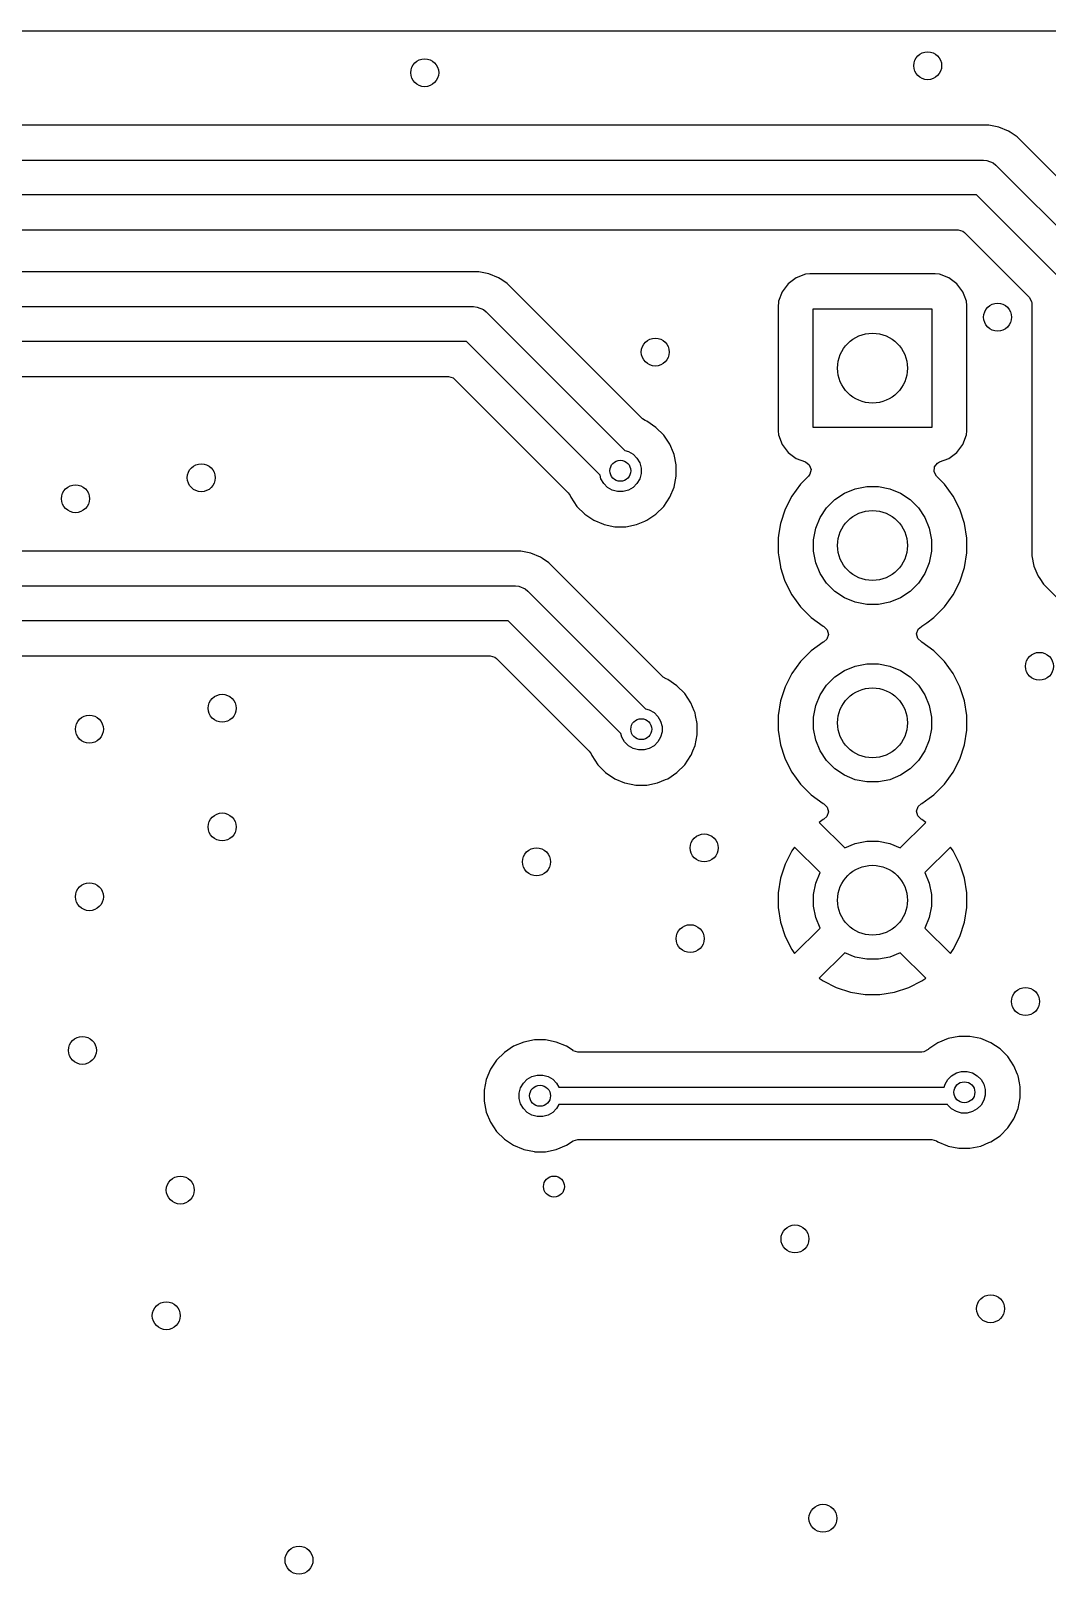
# Model space of a CAD drawing. Extents: x 2.03 to 8.88, y -5.74 to -2.97.
# Drawn here: x 4.821 to 5.394, y -3.843 to -2.972 of the extents above; entities that cross this region are included whole.
import ezdxf

# ---------------------------------------------------------------- set-up
doc = ezdxf.new("R2010")
doc.units = 0
doc.header["$MEASUREMENT"] = 0
doc.layers.add('BLACK', color=7, linetype='CONTINUOUS')

msp = doc.modelspace()

# ---------------------------------------------------------------- linework, layer by layer
at = {"layer": 'BLACK', "linetype": 'CONTINUOUS'}
for p, q in [((3.50126, -2.97246), (7.39156, -2.97246)), ((5.36118, -3.02557), (4.38292, -3.02557)), ((5.36689, -3.02671), (5.36118, -3.02557)), ((5.36118, -3.02557), (5.36118, -3.02557)), ((5.37226, -3.02893), (5.36689, -3.02671)), ((5.36689, -3.02671), (5.36689, -3.02671)), ((5.37318, -3.02955), (5.37226, -3.02893)), ((5.37226, -3.02893), (5.37226, -3.02893)), ((5.3771, -3.03217), (5.37318, -3.02955)), ((5.37318, -3.02955), (5.37318, -3.02955)), ((5.43791, -3.09298), (5.3771, -3.03217)), ((5.3771, -3.03217), (5.3771, -3.03217)), ((4.38583, -3.04528), (5.35827, -3.04528)), ((5.35827, -3.04528), (5.36019, -3.04546)), ((5.36019, -3.04546), (5.36374, -3.04693)), ((5.36374, -3.04693), (5.36374, -3.04693)), ((5.36374, -3.04693), (5.36523, -3.04816)), ((5.36523, -3.04816), (5.42192, -3.10485)), ((5.35419, -3.06496), (4.3899, -3.06496)), ((5.40512, -3.11589), (5.35419, -3.06496)), ((4.40009, -3.08467), (5.34401, -3.08467)), ((5.34401, -3.08467), (5.34665, -3.08544)), ((5.34665, -3.08544), (5.34746, -3.0861)), ((5.34746, -3.0861), (5.38398, -3.12262)), ((5.07378, -3.10825), (4.55136, -3.10825)), ((5.07948, -3.10938), (5.07378, -3.10825)), ((5.07378, -3.10825), (5.07378, -3.10825)), ((5.08486, -3.11161), (5.07948, -3.10938)), ((5.07948, -3.10938), (5.07948, -3.10938)), ((5.0868, -3.11291), (5.08486, -3.11161)), ((5.0897, -3.11484), (5.0868, -3.11291)), ((5.0868, -3.11291), (5.0868, -3.11291)), ((5.25266, -3.11166), (5.24813, -3.11506)), ((5.25797, -3.10968), (5.25266, -3.11166)), ((5.25266, -3.11166), (5.25266, -3.11166)), ((5.26032, -3.10943), (5.25797, -3.10968)), ((5.33102, -3.10943), (5.26032, -3.10943)), ((5.26032, -3.10943), (5.26032, -3.10943)), ((5.33337, -3.10968), (5.33102, -3.10943)), ((5.33102, -3.10943), (5.33102, -3.10943)), ((5.33102, -3.10943), (5.33102, -3.10943)), ((5.33102, -3.10943), (5.33102, -3.10943)), ((5.33867, -3.11166), (5.33337, -3.10968)), ((5.33337, -3.10968), (5.33337, -3.10968)), ((5.34321, -3.11506), (5.33867, -3.11166)), ((5.33867, -3.11166), (5.33867, -3.11166)), ((5.10211, -3.12725), (5.0897, -3.11484)), ((5.0897, -3.11484), (5.0897, -3.11484)), ((5.24473, -3.11959), (5.24275, -3.1249)), ((5.24813, -3.11506), (5.24473, -3.11959)), ((5.24473, -3.11959), (5.24473, -3.11959)), ((5.24813, -3.11506), (5.24813, -3.11506)), ((5.34661, -3.11959), (5.34321, -3.11506)), ((5.34321, -3.11506), (5.34321, -3.11506)), ((5.34728, -3.12139), (5.34661, -3.11959)), ((5.34661, -3.11959), (5.34661, -3.11959)), ((5.34859, -3.1249), (5.34728, -3.12139)), ((5.38398, -3.12262), (5.3853, -3.12503)), ((4.54574, -3.12795), (5.07087, -3.12795)), ((5.07087, -3.12795), (5.07279, -3.12814)), ((5.07279, -3.12814), (5.07633, -3.12961)), ((5.07633, -3.12961), (5.07633, -3.12961)), ((5.07633, -3.12961), (5.07783, -3.13084)), ((5.07783, -3.13084), (5.156, -3.20901)), ((5.10543, -3.13057), (5.10211, -3.12725)), ((5.16596, -3.1911), (5.10543, -3.13057)), ((5.24263, -3.12607), (5.2425, -3.12725)), ((5.2425, -3.12725), (5.2425, -3.12725)), ((5.2425, -3.12725), (5.2425, -3.19795)), ((5.24275, -3.1249), (5.24263, -3.12607)), ((5.2622, -3.19606), (5.2622, -3.12913)), ((5.2622, -3.12913), (5.32913, -3.12913)), ((5.32913, -3.12913), (5.32913, -3.19606)), ((5.34884, -3.12725), (5.34859, -3.1249)), ((5.34884, -3.19795), (5.34884, -3.12725)), ((5.3853, -3.12503), (5.38541, -3.12607)), ((5.38541, -3.12607), (5.38541, -3.26846)), ((5.06679, -3.14764), (4.54574, -3.14764)), ((5.14208, -3.22293), (5.06679, -3.14764)), ((4.55136, -3.16734), (5.05661, -3.16734)), ((5.05661, -3.16734), (5.05924, -3.16812)), ((5.05924, -3.16812), (5.06006, -3.16877)), ((5.06006, -3.16877), (5.12417, -3.23289)), ((5.16754, -3.19216), (5.16596, -3.1911)), ((5.16847, -3.19254), (5.16754, -3.19216)), ((5.17363, -3.19599), (5.16847, -3.19254)), ((5.16847, -3.19254), (5.16847, -3.19254)), ((5.16847, -3.19254), (5.16847, -3.19254)), ((5.17802, -3.20038), (5.17363, -3.19599)), ((5.17363, -3.19599), (5.17363, -3.19599)), ((5.18147, -3.20554), (5.17802, -3.20038)), ((5.17802, -3.20038), (5.17802, -3.20038)), ((5.2425, -3.19795), (5.2425, -3.19795)), ((5.2425, -3.19795), (5.24275, -3.20029)), ((5.24275, -3.20029), (5.24473, -3.2056)), ((5.32913, -3.19606), (5.2622, -3.19606)), ((5.34661, -3.2056), (5.34859, -3.20029)), ((5.34859, -3.20029), (5.34884, -3.19795)), ((5.156, -3.20901), (5.15806, -3.20956)), ((5.15806, -3.20956), (5.16073, -3.2111)), ((5.18345, -3.21032), (5.18147, -3.20554)), ((5.18147, -3.20554), (5.18147, -3.20554)), ((5.18385, -3.21128), (5.18345, -3.21032)), ((5.24473, -3.2056), (5.24473, -3.2056)), ((5.24473, -3.2056), (5.24813, -3.21014)), ((5.24813, -3.21014), (5.24813, -3.21014)), ((5.24813, -3.21014), (5.25266, -3.21354)), ((5.33867, -3.21354), (5.34321, -3.21014)), ((5.34321, -3.21014), (5.34661, -3.2056)), ((5.16073, -3.2111), (5.16291, -3.21328)), ((5.16291, -3.21328), (5.16446, -3.21595)), ((5.16446, -3.21595), (5.16525, -3.21893)), ((5.16525, -3.21893), (5.16525, -3.22201)), ((5.18501, -3.21711), (5.18385, -3.21128)), ((5.18506, -3.21737), (5.18501, -3.21711)), ((5.18506, -3.22358), (5.18506, -3.21737)), ((5.18506, -3.21737), (5.18506, -3.21737)), ((5.18506, -3.21737), (5.18506, -3.21737)), ((5.25266, -3.21354), (5.25266, -3.21354)), ((5.25266, -3.21354), (5.25784, -3.21546)), ((5.25784, -3.21546), (5.26004, -3.21711)), ((5.26004, -3.21711), (5.261, -3.21969)), ((5.33044, -3.22108), (5.33063, -3.21833)), ((5.33063, -3.21833), (5.33228, -3.21613)), ((5.33228, -3.21613), (5.3335, -3.21546)), ((5.3335, -3.21546), (5.33867, -3.21354)), ((5.14263, -3.22499), (5.14208, -3.22293)), ((5.14417, -3.22766), (5.14263, -3.22499)), ((5.14635, -3.22984), (5.14417, -3.22766)), ((5.16291, -3.22766), (5.16073, -3.22984)), ((5.16446, -3.22499), (5.16291, -3.22766)), ((5.16525, -3.22201), (5.16446, -3.22499)), ((5.18385, -3.22967), (5.18506, -3.22358)), ((5.25958, -3.22349), (5.25511, -3.22796)), ((5.26042, -3.22238), (5.25958, -3.22349)), ((5.261, -3.21969), (5.26042, -3.22238)), ((5.33175, -3.22349), (5.33044, -3.22108)), ((5.33622, -3.22796), (5.33175, -3.22349)), ((5.12417, -3.23289), (5.12523, -3.23447)), ((5.12523, -3.23447), (5.12561, -3.2354)), ((5.12561, -3.2354), (5.12561, -3.2354)), ((5.12561, -3.2354), (5.12561, -3.2354)), ((5.12561, -3.2354), (5.12906, -3.24056)), ((5.14902, -3.23138), (5.14635, -3.22984)), ((5.152, -3.23218), (5.14902, -3.23138)), ((5.15508, -3.23218), (5.152, -3.23218)), ((5.15806, -3.23138), (5.15508, -3.23218)), ((5.16073, -3.22984), (5.15806, -3.23138)), ((5.17802, -3.24056), (5.18147, -3.2354)), ((5.18147, -3.2354), (5.18385, -3.22967)), ((5.25019, -3.23473), (5.2464, -3.24219)), ((5.25511, -3.22796), (5.25019, -3.23473)), ((5.27444, -3.23673), (5.27989, -3.23309)), ((5.27989, -3.23309), (5.28596, -3.23057)), ((5.28596, -3.23057), (5.29239, -3.2293)), ((5.29239, -3.2293), (5.29895, -3.2293)), ((5.29895, -3.2293), (5.30538, -3.23057)), ((5.30538, -3.23057), (5.31144, -3.23309)), ((5.31144, -3.23309), (5.3169, -3.23673)), ((5.34114, -3.23473), (5.33622, -3.22796)), ((5.34494, -3.24219), (5.34114, -3.23473)), ((5.34114, -3.23473), (5.34114, -3.23473)), ((5.34114, -3.23473), (5.34114, -3.23473)), ((5.12906, -3.24056), (5.12906, -3.24056)), ((5.12906, -3.24056), (5.13345, -3.24495)), ((5.13345, -3.24495), (5.13345, -3.24495)), ((5.13345, -3.24495), (5.13861, -3.2484)), ((5.16847, -3.2484), (5.17363, -3.24495)), ((5.17363, -3.24495), (5.17802, -3.24056)), ((5.2464, -3.24219), (5.24381, -3.25015)), ((5.26616, -3.24682), (5.2698, -3.24137)), ((5.2698, -3.24137), (5.27444, -3.23673)), ((5.3169, -3.23673), (5.32154, -3.24137)), ((5.32154, -3.24137), (5.32518, -3.24682)), ((5.34753, -3.25015), (5.34494, -3.24219)), ((5.13861, -3.2484), (5.13862, -3.2484)), ((5.13862, -3.2484), (5.14404, -3.25065)), ((5.14404, -3.25065), (5.14435, -3.25078)), ((5.14435, -3.25078), (5.15044, -3.25199)), ((5.15044, -3.25199), (5.15044, -3.25199)), ((5.15044, -3.25199), (5.15044, -3.25199)), ((5.15044, -3.25199), (5.15665, -3.25199)), ((5.15665, -3.25199), (5.16274, -3.25078)), ((5.15665, -3.25199), (5.15665, -3.25199)), ((5.16274, -3.25078), (5.16739, -3.24885)), ((5.16739, -3.24885), (5.16847, -3.2484)), ((5.16847, -3.2484), (5.16847, -3.2484)), ((5.16847, -3.2484), (5.16847, -3.2484)), ((5.24381, -3.25015), (5.24277, -3.25674)), ((5.26237, -3.25932), (5.26365, -3.25288)), ((5.26365, -3.25288), (5.26616, -3.24682)), ((5.32518, -3.24682), (5.32769, -3.25288)), ((5.32769, -3.25288), (5.32897, -3.25932)), ((5.34884, -3.25841), (5.34753, -3.25015)), ((5.24277, -3.25674), (5.2425, -3.25841)), ((5.2425, -3.25841), (5.2425, -3.26678)), ((5.26237, -3.26588), (5.26237, -3.25932)), ((5.32897, -3.25932), (5.32897, -3.26588)), ((5.34884, -3.26678), (5.34884, -3.25841)), ((5.0974, -3.26573), (4.24821, -3.26573)), ((5.10311, -3.26686), (5.0974, -3.26573)), ((5.0974, -3.26573), (5.0974, -3.26573)), ((5.10848, -3.26909), (5.10311, -3.26686)), ((5.10311, -3.26686), (5.10311, -3.26686)), ((5.10968, -3.26989), (5.10848, -3.26909)), ((5.10848, -3.26909), (5.10848, -3.26909)), ((5.10848, -3.26909), (5.10848, -3.26909)), ((5.11332, -3.27232), (5.10968, -3.26989)), ((5.10968, -3.26989), (5.10968, -3.26989)), ((5.2425, -3.26678), (5.24286, -3.26904)), ((5.24286, -3.26904), (5.24372, -3.27448)), ((5.26365, -3.27231), (5.26237, -3.26588)), ((5.32897, -3.26588), (5.32769, -3.27231)), ((5.34753, -3.27505), (5.34884, -3.26678)), ((5.38541, -3.26846), (5.38541, -3.26846)), ((5.38541, -3.26846), (5.38541, -3.26846)), ((5.38541, -3.26846), (5.38655, -3.27417)), ((5.17777, -3.33677), (5.11332, -3.27232)), ((5.11332, -3.27232), (5.11332, -3.27232)), ((5.24372, -3.27448), (5.24381, -3.27505)), ((5.24381, -3.27505), (5.24612, -3.28217)), ((5.26616, -3.27837), (5.26365, -3.27231)), ((5.2698, -3.28383), (5.26616, -3.27837)), ((5.32518, -3.27837), (5.32154, -3.28383)), ((5.32769, -3.27231), (5.32518, -3.27837)), ((5.34494, -3.28301), (5.34753, -3.27505)), ((5.38655, -3.27417), (5.38655, -3.27417)), ((5.38655, -3.27417), (5.38878, -3.27955)), ((5.38878, -3.27955), (5.38878, -3.27955)), ((5.38878, -3.27955), (5.38878, -3.27955)), ((5.38878, -3.27955), (5.38903, -3.27993)), ((5.38903, -3.27993), (5.38993, -3.28128)), ((4.24259, -3.28543), (5.09449, -3.28543)), ((5.09449, -3.28543), (5.09641, -3.28562)), ((5.09641, -3.28562), (5.09996, -3.28709)), ((5.09996, -3.28709), (5.09996, -3.28709)), ((5.09996, -3.28709), (5.10145, -3.28832)), ((5.10145, -3.28832), (5.16781, -3.35468)), ((5.24612, -3.28217), (5.2464, -3.28301)), ((5.2464, -3.28301), (5.25019, -3.29047)), ((5.27444, -3.28847), (5.2698, -3.28383)), ((5.27989, -3.29211), (5.27444, -3.28847)), ((5.3169, -3.28847), (5.31144, -3.29211)), ((5.32154, -3.28383), (5.3169, -3.28847)), ((5.34114, -3.29047), (5.34494, -3.28301)), ((5.38993, -3.28128), (5.38993, -3.28128)), ((5.38993, -3.28128), (5.39201, -3.28439)), ((5.39201, -3.28439), (5.39201, -3.28439)), ((5.39201, -3.28439), (5.63342, -3.5258)), ((5.25019, -3.29047), (5.25511, -3.29724)), ((5.25511, -3.29724), (5.26103, -3.30315)), ((5.28596, -3.29462), (5.27989, -3.29211)), ((5.29239, -3.2959), (5.28596, -3.29462)), ((5.29895, -3.2959), (5.29239, -3.2959)), ((5.30538, -3.29462), (5.29895, -3.2959)), ((5.31144, -3.29211), (5.30538, -3.29462)), ((5.33031, -3.30315), (5.33622, -3.29724)), ((5.33622, -3.29724), (5.34114, -3.29047)), ((5.33622, -3.29724), (5.33622, -3.29724)), ((5.33622, -3.29724), (5.33622, -3.29724)), ((5.34114, -3.29047), (5.34114, -3.29047)), ((5.34114, -3.29047), (5.34114, -3.29047)), ((5.09041, -3.30512), (4.24259, -3.30512)), ((5.15389, -3.3686), (5.09041, -3.30512)), ((5.26103, -3.30315), (5.2678, -3.30807)), ((5.32354, -3.30807), (5.32621, -3.30613)), ((5.32621, -3.30613), (5.33031, -3.30315)), ((5.33031, -3.30315), (5.33031, -3.30315)), ((5.33031, -3.30315), (5.33031, -3.30315)), ((5.2678, -3.30807), (5.26815, -3.30825)), ((5.26815, -3.30825), (5.27015, -3.31014)), ((5.27081, -3.31281), (5.26992, -3.31541)), ((5.27015, -3.31014), (5.27081, -3.31281)), ((5.32053, -3.31239), (5.32142, -3.30979)), ((5.32119, -3.31506), (5.32053, -3.31239)), ((5.32142, -3.30979), (5.32319, -3.30825)), ((5.32319, -3.30825), (5.32354, -3.30807)), ((5.26103, -3.32204), (5.25511, -3.32796)), ((5.2678, -3.31712), (5.26103, -3.32204)), ((5.26815, -3.31695), (5.2678, -3.31712)), ((5.26992, -3.31541), (5.26815, -3.31695)), ((5.32319, -3.31695), (5.32119, -3.31506)), ((5.32351, -3.31711), (5.32319, -3.31695)), ((5.32354, -3.31712), (5.32351, -3.31711)), ((5.33031, -3.32204), (5.32354, -3.31712)), ((5.33622, -3.32796), (5.33031, -3.32204)), ((4.24821, -3.32482), (5.08023, -3.32482)), ((5.08023, -3.32482), (5.08287, -3.3256)), ((5.08287, -3.3256), (5.08368, -3.32625)), ((5.08368, -3.32625), (5.13598, -3.37855)), ((5.25511, -3.32796), (5.25019, -3.33473)), ((5.27989, -3.33309), (5.28596, -3.33057)), ((5.28596, -3.33057), (5.29239, -3.3293)), ((5.29239, -3.3293), (5.29895, -3.3293)), ((5.29895, -3.3293), (5.30538, -3.33057)), ((5.30538, -3.33057), (5.31144, -3.33309)), ((5.34114, -3.33473), (5.33622, -3.32796)), ((5.17935, -3.33783), (5.17777, -3.33677)), ((5.18028, -3.33821), (5.17935, -3.33783)), ((5.18544, -3.34166), (5.18028, -3.33821)), ((5.18028, -3.33821), (5.18028, -3.33821)), ((5.18028, -3.33821), (5.18028, -3.33821)), ((5.25019, -3.33473), (5.2464, -3.34219)), ((5.2698, -3.34137), (5.27444, -3.33673)), ((5.27444, -3.33673), (5.27989, -3.33309)), ((5.31144, -3.33309), (5.3169, -3.33673)), ((5.3169, -3.33673), (5.32154, -3.34137)), ((5.34494, -3.34219), (5.34114, -3.33473)), ((5.34114, -3.33473), (5.34114, -3.33473)), ((5.34114, -3.33473), (5.34114, -3.33473)), ((5.18983, -3.34605), (5.18544, -3.34166)), ((5.18544, -3.34166), (5.18544, -3.34166)), ((5.19328, -3.35121), (5.18983, -3.34605)), ((5.18983, -3.34605), (5.18983, -3.34605)), ((5.2464, -3.34219), (5.24381, -3.35015)), ((5.26365, -3.35288), (5.26616, -3.34682)), ((5.26616, -3.34682), (5.2698, -3.34137)), ((5.32154, -3.34137), (5.32518, -3.34682)), ((5.32518, -3.34682), (5.32769, -3.35288)), ((5.34753, -3.35015), (5.34494, -3.34219)), ((5.16781, -3.35468), (5.16987, -3.35523)), ((5.16987, -3.35523), (5.17254, -3.35677)), ((5.17254, -3.35677), (5.17472, -3.35895)), ((5.19517, -3.35578), (5.19328, -3.35121)), ((5.19328, -3.35121), (5.19328, -3.35121)), ((5.19566, -3.35695), (5.19517, -3.35578)), ((5.19596, -3.35846), (5.19566, -3.35695)), ((5.24381, -3.35015), (5.2425, -3.35841)), ((5.2425, -3.35841), (5.2425, -3.36678)), ((5.26237, -3.35932), (5.26365, -3.35288)), ((5.32769, -3.35288), (5.32897, -3.35932)), ((5.34884, -3.35841), (5.34753, -3.35015)), ((5.34884, -3.36678), (5.34884, -3.35841)), ((5.17472, -3.35895), (5.17627, -3.36162)), ((5.17627, -3.36162), (5.17706, -3.3646)), ((5.17706, -3.3646), (5.17706, -3.36768)), ((5.19687, -3.36304), (5.19596, -3.35846)), ((5.19687, -3.36925), (5.19687, -3.36304)), ((5.19687, -3.36304), (5.19687, -3.36304)), ((5.19687, -3.36304), (5.19687, -3.36304)), ((5.2425, -3.36678), (5.24381, -3.37503)), ((5.26237, -3.36588), (5.26237, -3.35932)), ((5.26365, -3.37231), (5.26237, -3.36588)), ((5.32897, -3.36588), (5.32769, -3.37231)), ((5.32897, -3.35932), (5.32897, -3.36588)), ((5.34753, -3.37505), (5.34884, -3.36678)), ((5.15444, -3.37066), (5.15389, -3.3686)), ((5.15598, -3.37333), (5.15444, -3.37066)), ((5.15816, -3.37551), (5.15598, -3.37333)), ((5.16083, -3.37705), (5.15816, -3.37551)), ((5.17254, -3.37551), (5.16987, -3.37705)), ((5.17472, -3.37333), (5.17254, -3.37551)), ((5.17627, -3.37066), (5.17472, -3.37333)), ((5.17706, -3.36768), (5.17627, -3.37066)), ((5.19442, -3.37832), (5.19566, -3.37533)), ((5.19566, -3.37533), (5.19687, -3.36925)), ((5.24381, -3.37503), (5.24381, -3.37505)), ((5.24381, -3.37505), (5.24604, -3.38191)), ((5.26616, -3.37837), (5.26365, -3.37231)), ((5.32769, -3.37231), (5.32518, -3.37837)), ((5.34494, -3.38301), (5.34753, -3.37505)), ((5.13598, -3.37855), (5.13704, -3.38014)), ((5.13704, -3.38014), (5.13743, -3.38107)), ((5.13743, -3.38107), (5.13743, -3.38107)), ((5.13743, -3.38107), (5.13743, -3.38107)), ((5.13743, -3.38107), (5.14087, -3.38623)), ((5.16381, -3.37785), (5.16083, -3.37705)), ((5.1669, -3.37785), (5.16381, -3.37785)), ((5.16987, -3.37705), (5.1669, -3.37785)), ((5.18983, -3.38623), (5.19328, -3.38107)), ((5.19328, -3.38107), (5.19342, -3.38074)), ((5.19342, -3.38074), (5.19442, -3.37832)), ((5.24604, -3.38191), (5.2464, -3.38301)), ((5.2464, -3.38301), (5.25019, -3.39047)), ((5.2698, -3.38383), (5.26616, -3.37837)), ((5.27444, -3.38847), (5.2698, -3.38383)), ((5.32154, -3.38383), (5.3169, -3.38847)), ((5.32518, -3.37837), (5.32154, -3.38383)), ((5.34114, -3.39047), (5.34494, -3.38301)), ((5.14087, -3.38623), (5.14087, -3.38623)), ((5.14087, -3.38623), (5.14526, -3.39062)), ((5.14526, -3.39062), (5.14526, -3.39062)), ((5.14526, -3.39062), (5.15043, -3.39407)), ((5.18028, -3.39407), (5.18544, -3.39062)), ((5.18544, -3.39062), (5.18983, -3.38623)), ((5.25019, -3.39047), (5.25511, -3.39724)), ((5.27989, -3.39211), (5.27444, -3.38847)), ((5.28596, -3.39462), (5.27989, -3.39211)), ((5.31144, -3.39211), (5.30538, -3.39462)), ((5.3169, -3.38847), (5.31144, -3.39211)), ((5.33622, -3.39724), (5.34114, -3.39047)), ((5.34114, -3.39047), (5.34114, -3.39047)), ((5.34114, -3.39047), (5.34114, -3.39047)), ((5.15043, -3.39407), (5.15043, -3.39407)), ((5.15043, -3.39407), (5.15582, -3.39631)), ((5.15582, -3.39631), (5.15616, -3.39645)), ((5.15616, -3.39645), (5.16225, -3.39766)), ((5.16225, -3.39766), (5.16225, -3.39766)), ((5.16225, -3.39766), (5.16225, -3.39766)), ((5.16225, -3.39766), (5.16846, -3.39766)), ((5.16846, -3.39766), (5.17455, -3.39645)), ((5.16846, -3.39766), (5.16846, -3.39766)), ((5.17455, -3.39645), (5.17898, -3.39461)), ((5.17898, -3.39461), (5.18028, -3.39407)), ((5.18028, -3.39407), (5.18028, -3.39407)), ((5.18028, -3.39407), (5.18028, -3.39407)), ((5.25511, -3.39724), (5.26103, -3.40315)), ((5.29239, -3.3959), (5.28596, -3.39462)), ((5.29895, -3.3959), (5.29239, -3.3959)), ((5.30538, -3.39462), (5.29895, -3.3959)), ((5.33031, -3.40315), (5.33622, -3.39724)), ((5.33622, -3.39724), (5.33622, -3.39724)), ((5.33622, -3.39724), (5.33622, -3.39724)), ((5.26103, -3.40315), (5.2678, -3.40807)), ((5.2678, -3.40807), (5.2678, -3.40807)), ((5.2678, -3.40807), (5.2678, -3.40807)), ((5.2678, -3.40807), (5.26817, -3.40826)), ((5.26817, -3.40826), (5.27017, -3.41015)), ((5.27017, -3.41015), (5.27083, -3.41282)), ((5.32051, -3.4124), (5.3214, -3.4098)), ((5.3214, -3.4098), (5.32317, -3.40826)), ((5.32317, -3.40826), (5.32354, -3.40807)), ((5.32354, -3.40807), (5.32762, -3.40511)), ((5.32762, -3.40511), (5.33031, -3.40315)), ((5.33031, -3.40315), (5.33031, -3.40315)), ((5.33031, -3.40315), (5.33031, -3.40315)), ((5.26781, -3.41714), (5.26568, -3.41869)), ((5.26568, -3.41869), (5.26568, -3.41869)), ((5.26568, -3.41869), (5.28002, -3.43303)), ((5.26817, -3.41696), (5.26781, -3.41714)), ((5.26781, -3.41714), (5.26781, -3.41714)), ((5.26994, -3.41542), (5.26817, -3.41696)), ((5.27083, -3.41282), (5.26994, -3.41542)), ((5.31132, -3.43303), (5.32566, -3.41869)), ((5.32117, -3.41507), (5.32051, -3.4124)), ((5.32317, -3.41696), (5.32117, -3.41507)), ((5.32353, -3.41714), (5.32317, -3.41696)), ((5.32566, -3.41869), (5.32353, -3.41714)), ((5.32353, -3.41714), (5.32353, -3.41714)), ((5.25021, -3.43474), (5.24641, -3.4422)), ((5.25176, -3.43261), (5.25021, -3.43474)), ((5.2661, -3.44695), (5.25176, -3.43261)), ((5.25176, -3.43261), (5.25176, -3.43261)), ((5.28002, -3.43303), (5.28596, -3.43057)), ((5.28596, -3.43057), (5.29239, -3.42929)), ((5.29239, -3.42929), (5.29895, -3.42929)), ((5.29895, -3.42929), (5.30538, -3.43057)), ((5.30538, -3.43057), (5.31132, -3.43303)), ((5.33958, -3.43261), (5.32524, -3.44695)), ((5.34113, -3.43474), (5.33958, -3.43261)), ((5.33958, -3.43261), (5.33958, -3.43261)), ((5.34492, -3.4422), (5.34113, -3.43474)), ((5.24641, -3.4422), (5.24383, -3.45015)), ((5.34751, -3.45015), (5.34492, -3.4422)), ((5.24383, -3.45015), (5.24252, -3.45842)), ((5.24383, -3.45015), (5.24383, -3.45015)), ((5.26237, -3.45932), (5.26365, -3.45288)), ((5.26365, -3.45288), (5.2661, -3.44695)), ((5.32524, -3.44695), (5.32769, -3.45288)), ((5.32769, -3.45288), (5.32897, -3.45932)), ((5.34882, -3.45842), (5.34751, -3.45015)), ((5.34751, -3.45015), (5.34751, -3.45015)), ((5.24252, -3.45842), (5.24252, -3.46678)), ((5.26237, -3.46588), (5.26237, -3.45932)), ((5.32897, -3.45932), (5.32897, -3.46588)), ((5.34882, -3.46678), (5.34882, -3.45842)), ((5.24252, -3.46678), (5.24383, -3.47504)), ((5.26365, -3.47231), (5.26237, -3.46588)), ((5.32897, -3.46588), (5.32769, -3.47231)), ((5.34751, -3.47504), (5.34882, -3.46678)), ((5.24383, -3.47504), (5.24383, -3.47504)), ((5.24383, -3.47504), (5.24641, -3.483)), ((5.25176, -3.49259), (5.2661, -3.47825)), ((5.2661, -3.47825), (5.26365, -3.47231)), ((5.32769, -3.47231), (5.32524, -3.47825)), ((5.32524, -3.47825), (5.33958, -3.49259)), ((5.34492, -3.483), (5.34751, -3.47504)), ((5.34751, -3.47504), (5.34751, -3.47504)), ((5.24641, -3.483), (5.25021, -3.49045)), ((5.34113, -3.49045), (5.34492, -3.483)), ((5.25021, -3.49045), (5.25176, -3.49259)), ((5.28002, -3.49216), (5.26568, -3.50651)), ((5.28596, -3.49462), (5.28002, -3.49216)), ((5.29239, -3.4959), (5.28596, -3.49462)), ((5.29895, -3.4959), (5.29239, -3.4959)), ((5.30538, -3.49462), (5.29895, -3.4959)), ((5.31132, -3.49216), (5.30538, -3.49462)), ((5.32566, -3.50651), (5.31132, -3.49216)), ((5.33958, -3.49259), (5.34113, -3.49045)), ((5.33958, -3.49259), (5.33958, -3.49259)), ((5.26568, -3.50651), (5.26568, -3.50651)), ((5.26568, -3.50651), (5.26781, -3.50806)), ((5.26781, -3.50806), (5.27527, -3.51185)), ((5.27527, -3.51185), (5.28322, -3.51444)), ((5.28322, -3.51444), (5.29149, -3.51575)), ((5.29985, -3.51575), (5.30812, -3.51444)), ((5.30812, -3.51444), (5.31607, -3.51185)), ((5.30812, -3.51444), (5.30812, -3.51444)), ((5.31607, -3.51185), (5.32353, -3.50806)), ((5.32353, -3.50806), (5.32566, -3.50651)), ((5.32566, -3.50651), (5.32566, -3.50651)), ((5.29149, -3.51575), (5.29985, -3.51575)), ((5.33825, -3.54056), (5.33251, -3.54294)), ((5.34434, -3.53935), (5.33825, -3.54056)), ((5.33825, -3.54056), (5.33825, -3.54056)), ((5.35054, -3.53935), (5.34434, -3.53935)), ((5.34434, -3.53935), (5.34434, -3.53935)), ((5.35054, -3.53935), (5.35054, -3.53935)), ((5.35663, -3.54056), (5.35054, -3.53935)), ((5.36237, -3.54294), (5.35663, -3.54056)), ((5.35663, -3.54056), (5.35663, -3.54056)), ((5.08818, -3.54835), (5.08379, -3.55274)), ((5.09334, -3.54491), (5.08818, -3.54835)), ((5.08818, -3.54835), (5.08818, -3.54835)), ((5.09907, -3.54253), (5.09334, -3.54491)), ((5.09334, -3.54491), (5.09334, -3.54491)), ((5.09908, -3.54253), (5.09907, -3.54253)), ((5.10516, -3.54132), (5.09908, -3.54253)), ((5.11137, -3.54132), (5.10516, -3.54132)), ((5.10516, -3.54132), (5.10516, -3.54132)), ((5.11746, -3.54253), (5.11137, -3.54132)), ((5.11137, -3.54132), (5.11137, -3.54132)), ((5.1232, -3.54491), (5.11746, -3.54253)), ((5.11746, -3.54253), (5.11746, -3.54253)), ((5.12691, -3.54739), (5.1232, -3.54491)), ((5.1232, -3.54491), (5.1232, -3.54491)), ((5.12698, -3.54743), (5.12691, -3.54739)), ((5.12962, -3.54821), (5.12698, -3.54743)), ((5.32351, -3.54821), (5.12962, -3.54821)), ((5.32454, -3.5481), (5.32351, -3.54821)), ((5.32696, -3.54678), (5.32454, -3.5481)), ((5.32735, -3.54639), (5.32696, -3.54678)), ((5.33251, -3.54294), (5.32735, -3.54639)), ((5.32735, -3.54639), (5.32735, -3.54639)), ((5.33251, -3.54294), (5.33251, -3.54294)), ((5.36753, -3.54639), (5.36237, -3.54294)), ((5.36237, -3.54294), (5.36237, -3.54294)), ((5.37192, -3.55078), (5.36753, -3.54639)), ((5.36753, -3.54639), (5.36753, -3.54639)), ((5.08034, -3.55791), (5.07796, -3.56364)), ((5.08379, -3.55274), (5.08034, -3.55791)), ((5.08034, -3.55791), (5.08034, -3.55791)), ((5.08379, -3.55274), (5.08379, -3.55274)), ((5.37537, -3.55594), (5.37192, -3.55078)), ((5.37192, -3.55078), (5.37192, -3.55078)), ((5.37742, -3.56089), (5.37537, -3.55594)), ((5.37537, -3.55594), (5.37537, -3.55594)), ((5.07796, -3.56364), (5.07675, -3.56973)), ((5.07796, -3.56364), (5.07796, -3.56364)), ((5.09736, -3.56831), (5.0989, -3.56564)), ((5.0989, -3.56564), (5.10108, -3.56346)), ((5.10108, -3.56346), (5.10375, -3.56192)), ((5.10375, -3.56192), (5.10673, -3.56112)), ((5.10673, -3.56112), (5.10981, -3.56112)), ((5.10981, -3.56112), (5.11279, -3.56192)), ((5.11279, -3.56192), (5.11546, -3.56346)), ((5.11546, -3.56346), (5.11764, -3.56564)), ((5.11764, -3.56564), (5.11895, -3.56791)), ((5.33611, -3.56791), (5.33653, -3.56635)), ((5.33653, -3.56635), (5.33807, -3.56368)), ((5.33807, -3.56368), (5.34025, -3.5615)), ((5.34025, -3.5615), (5.34292, -3.55995)), ((5.34292, -3.55995), (5.3459, -3.55916)), ((5.3459, -3.55916), (5.34898, -3.55916)), ((5.34898, -3.55916), (5.35196, -3.55995)), ((5.35196, -3.55995), (5.35463, -3.5615)), ((5.35463, -3.5615), (5.35681, -3.56368)), ((5.35681, -3.56368), (5.35835, -3.56635)), ((5.35835, -3.56635), (5.35915, -3.56932)), ((5.37775, -3.56167), (5.37742, -3.56089)), ((5.37853, -3.56561), (5.37775, -3.56167)), ((5.37896, -3.56776), (5.37853, -3.56561)), ((5.07675, -3.56973), (5.07675, -3.57594)), ((5.07675, -3.57594), (5.07796, -3.58203)), ((5.09656, -3.57129), (5.09736, -3.56831)), ((5.09656, -3.57438), (5.09656, -3.57129)), ((5.09736, -3.57735), (5.09656, -3.57438)), ((5.11895, -3.56791), (5.33611, -3.56791)), ((5.35835, -3.57539), (5.35681, -3.57806)), ((5.35915, -3.57241), (5.35835, -3.57539)), ((5.35915, -3.56932), (5.35915, -3.57241)), ((5.37775, -3.58006), (5.37896, -3.57397)), ((5.37896, -3.57397), (5.37896, -3.56776)), ((5.37896, -3.56776), (5.37896, -3.56776)), ((5.37896, -3.56776), (5.37896, -3.56776)), ((5.07796, -3.58203), (5.07796, -3.58203)), ((5.07796, -3.58203), (5.08034, -3.58776)), ((5.0989, -3.58002), (5.09736, -3.57735)), ((5.10108, -3.5822), (5.0989, -3.58002)), ((5.10375, -3.58375), (5.10108, -3.5822)), ((5.10673, -3.58454), (5.10375, -3.58375)), ((5.10981, -3.58454), (5.10673, -3.58454)), ((5.11279, -3.58375), (5.10981, -3.58454)), ((5.11546, -3.5822), (5.11279, -3.58375)), ((5.11764, -3.58002), (5.11546, -3.5822)), ((5.11895, -3.57776), (5.11764, -3.58002)), ((5.3379, -3.57776), (5.11895, -3.57776)), ((5.33807, -3.57806), (5.3379, -3.57776)), ((5.34025, -3.58024), (5.33807, -3.57806)), ((5.34292, -3.58178), (5.34025, -3.58024)), ((5.3459, -3.58258), (5.34292, -3.58178)), ((5.34898, -3.58258), (5.3459, -3.58258)), ((5.35196, -3.58178), (5.34898, -3.58258)), ((5.35463, -3.58024), (5.35196, -3.58178)), ((5.35681, -3.57806), (5.35463, -3.58024)), ((5.37537, -3.58579), (5.37775, -3.58006)), ((5.08034, -3.58776), (5.08034, -3.58776)), ((5.08034, -3.58776), (5.08379, -3.59292)), ((5.08379, -3.59292), (5.08379, -3.59292)), ((5.08379, -3.59292), (5.08818, -3.59731)), ((5.36753, -3.59535), (5.37192, -3.59096)), ((5.37192, -3.59096), (5.37537, -3.58579)), ((5.08818, -3.59731), (5.08818, -3.59731)), ((5.08818, -3.59731), (5.09334, -3.60076)), ((5.09334, -3.60076), (5.09334, -3.60076)), ((5.09334, -3.60076), (5.09879, -3.60302)), ((5.11746, -3.60314), (5.1232, -3.60076)), ((5.1232, -3.60076), (5.12688, -3.5983)), ((5.12688, -3.5983), (5.12691, -3.59828)), ((5.12691, -3.59828), (5.12953, -3.59746)), ((5.12953, -3.59746), (5.12962, -3.59746)), ((5.12962, -3.59746), (5.32903, -3.59746)), ((5.32903, -3.59746), (5.33167, -3.59824)), ((5.33167, -3.59824), (5.33175, -3.59828)), ((5.33175, -3.59828), (5.33251, -3.59879)), ((5.33251, -3.59879), (5.33251, -3.59879)), ((5.33251, -3.59879), (5.33251, -3.5988)), ((5.33251, -3.5988), (5.33251, -3.5988)), ((5.33251, -3.5988), (5.33251, -3.5988)), ((5.33251, -3.5988), (5.33794, -3.60104)), ((5.33794, -3.60104), (5.33825, -3.60117)), ((5.33825, -3.60117), (5.34434, -3.60238)), ((5.35054, -3.60238), (5.35663, -3.60117)), ((5.35663, -3.60117), (5.36131, -3.59923)), ((5.36131, -3.59923), (5.36237, -3.5988)), ((5.36237, -3.5988), (5.36753, -3.59535)), ((5.36237, -3.5988), (5.36237, -3.5988)), ((5.36237, -3.5988), (5.36237, -3.5988)), ((5.09879, -3.60302), (5.09907, -3.60314)), ((5.09907, -3.60314), (5.10512, -3.60434)), ((5.10512, -3.60434), (5.10516, -3.60435)), ((5.10516, -3.60435), (5.10516, -3.60435)), ((5.10516, -3.60435), (5.10516, -3.60435)), ((5.10516, -3.60435), (5.11137, -3.60435)), ((5.11137, -3.60435), (5.11746, -3.60314)), ((5.11137, -3.60435), (5.11137, -3.60435)), ((5.34434, -3.60238), (5.34434, -3.60238)), ((5.34434, -3.60238), (5.34434, -3.60238)), ((5.34434, -3.60238), (5.35054, -3.60238)), ((5.35054, -3.60238), (5.35054, -3.60238))]:
    msp.add_line(p, q, dxfattribs=at)
at = {"layer": 'BLACK'}
for centre, radius in [((5.32677, -2.99213), 0.00787), ((5.04331, -2.99606), 0.00787), ((5.36614, -3.13386), 0.00787), ((5.17323, -3.15354), 0.00787), ((5.29567, -3.1626), 0.01969), ((4.91732, -3.22441), 0.00787), ((5.15354, -3.22047), 0.00591), ((4.84646, -3.23622), 0.00787), ((5.29567, -3.2626), 0.01969), ((5.38976, -3.33071), 0.00787), ((4.92913, -3.35433), 0.00787), ((5.29567, -3.3626), 0.01969), ((4.85433, -3.36614), 0.00787), ((5.16535, -3.36614), 0.00591), ((4.92913, -3.42126), 0.00787), ((5.20079, -3.43307), 0.00787), ((5.1063, -3.44094), 0.00787), ((5.29567, -3.4626), 0.01969), ((4.85433, -3.46063), 0.00787), ((5.19291, -3.48425), 0.00787), ((5.38189, -3.51969), 0.00787), ((4.85039, -3.54724), 0.00787), ((5.10827, -3.57283), 0.00591), ((5.34744, -3.57087), 0.00591), ((4.90551, -3.62598), 0.00787), ((5.11614, -3.62402), 0.00591), ((5.25197, -3.65354), 0.00787), ((4.89764, -3.69685), 0.00787), ((5.3622, -3.69291), 0.00787), ((5.26772, -3.81102), 0.00787), ((4.97244, -3.83465), 0.00787)]:
    msp.add_circle(centre, radius, dxfattribs=at)
at = {"layer": 'WHITE'}
for centre, radius in [((5.32677, -2.99213), 0.00787), ((5.04331, -2.99606), 0.00787), ((5.36614, -3.13386), 0.00787), ((5.17323, -3.15354), 0.00787), ((5.29567, -3.1626), 0.01969), ((4.91732, -3.22441), 0.00787), ((5.15354, -3.22047), 0.00591), ((4.84646, -3.23622), 0.00787), ((5.29567, -3.2626), 0.01969), ((5.38976, -3.33071), 0.00787), ((4.92913, -3.35433), 0.00787), ((5.29567, -3.3626), 0.01969), ((4.85433, -3.36614), 0.00787), ((5.16535, -3.36614), 0.00591), ((4.92913, -3.42126), 0.00787), ((5.20079, -3.43307), 0.00787), ((5.1063, -3.44094), 0.00787), ((5.29567, -3.4626), 0.01969), ((4.85433, -3.46063), 0.00787), ((5.19291, -3.48425), 0.00787), ((5.38189, -3.51969), 0.00787), ((4.85039, -3.54724), 0.00787), ((5.10827, -3.57283), 0.00591), ((5.34744, -3.57087), 0.00591), ((4.90551, -3.62598), 0.00787), ((5.11614, -3.62402), 0.00591), ((5.25197, -3.65354), 0.00787), ((4.89764, -3.69685), 0.00787), ((5.3622, -3.69291), 0.00787), ((5.26772, -3.81102), 0.00787), ((4.97244, -3.83465), 0.00787)]:
    msp.add_circle(centre, radius, dxfattribs=at)

doc.saveas('drawing.dxf')
